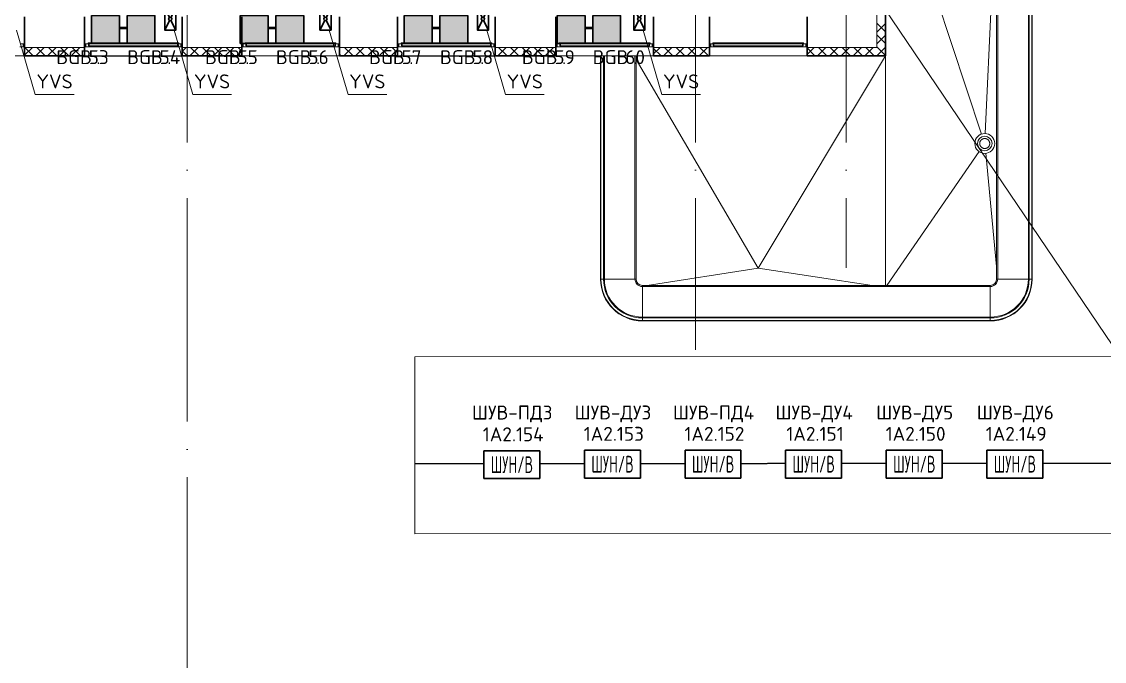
# Model space of a CAD drawing. Header units: millimetres. Extents: x -1073752 to 1436911, y -1379358 to 94781.
# Drawn here: x -1011670 to -992279, y -1106937 to -1095475 of the extents above; entities that cross this region are included whole.
import ezdxf
from ezdxf.enums import TextEntityAlignment as Align

# ---------------------------------------------------------------- set-up
doc = ezdxf.new("R2010")
doc.units = ezdxf.units.MM
doc.set_wipeout_variables(frame=1)
doc.linetypes.add('ADSK_Линия сетки', pattern=[25, 20, -2.5, 0, -2.5])
for name, color, linetype, lineweight in [('_ Окна', 7, 'Continuous', 9), ('BGB', 1, 'Continuous', 30), ('RC-Линии_связи-Адресные', 5, 'Continuous', 50), ('RC-Шкафы', 1, 'Continuous', 30), ('Крыша', 7, 'Continuous', 9), ('лс', 5, 'Continuous', 30), ('Оборудование', 7, 'Continuous', 18), ('Ограждение', 252, 'Continuous', 9), ('Окна', 7, 'Continuous', 9), ('Оси', 252, 'Continuous', 9), ('Стены внутренние', 7, 'Continuous', 18), ('Стены наружные', 7, 'Continuous', 18), ('Стены штриховка', 7, 'Continuous', 9)]:
    doc.layers.add(name, color=color, linetype=linetype, lineweight=lineweight)
doc.layers.add('RC-Таблицы', color=7, linetype='Continuous')
doc.layers.add('TEXT1', color=7, linetype='Continuous')
doc.styles.add('ICOCPEUR', font='isocpeur.ttf', dxfattribs={"height": 250})
doc.styles.add('ISOCPEUR', font='isocpeur.ttf', dxfattribs={"height": 250})
doc.styles.add('RubezhCAD', font='isocpeur.ttf')
doc.styles.get("Standard").update_dxf_attribs({"font": 'arial.ttf'})

# ---------------------------------------------------------------- blocks, each defined once
blk = doc.blocks.new('3 этаж')
at = {"layer": '_ Окна', "color": 251, "lineweight": 18, "true_color": 0x636466}
for p, q in [((289946, 17297), (290006, 17297)), ((290006, 17355), (289968, 17355)), ((290006, 17297), (290006, 17355)), ((291169, 17355), (291131, 17355)), ((291131, 17355), (291131, 17297)), ((291131, 17297), (291190, 17297)), ((291177, 17314), (291177, 17355)), ((291189, 17314), (291177, 17314)), ((291190, 17297), (291195, 17314)), ((292767, 17314), (292771, 17297)), ((292771, 17297), (292831, 17297)), ((292785, 17314), (292773, 17314)), ((292785, 17355), (292785, 17314)), ((292831, 17355), (292793, 17355)), ((292831, 17297), (292831, 17355)), ((293984, 17355), (293946, 17355)), ((293946, 17355), (293946, 17297)), ((293946, 17297), (294005, 17297)), ((293992, 17314), (293992, 17355)), ((294004, 17314), (293992, 17314)), ((294005, 17297), (294010, 17314)), ((295582, 17314), (295586, 17297)), ((295586, 17297), (295646, 17297)), ((295600, 17314), (295588, 17314)), ((295600, 17355), (295600, 17314)), ((295646, 17355), (295608, 17355)), ((295646, 17297), (295646, 17355)), ((296774, 17355), (296736, 17355)), ((296736, 17355), (296736, 17297)), ((296736, 17297), (296795, 17297)), ((296782, 17314), (296782, 17355)), ((296794, 17314), (296782, 17314)), ((296795, 17297), (296800, 17314)), ((298372, 17314), (298376, 17297)), ((298376, 17297), (298436, 17297)), ((298390, 17314), (298378, 17314)), ((298390, 17355), (298390, 17314)), ((298436, 17355), (298398, 17355)), ((298436, 17297), (298436, 17355)), ((299609, 17355), (299571, 17355)), ((299571, 17355), (299571, 17297)), ((299571, 17297), (299630, 17297)), ((299617, 17314), (299617, 17355)), ((299629, 17314), (299617, 17314)), ((299630, 17297), (299635, 17314)), ((301207, 17314), (301211, 17297)), ((301211, 17297), (301271, 17297)), ((301225, 17314), (301213, 17314)), ((301225, 17355), (301225, 17314)), ((301271, 17355), (301233, 17355)), ((301271, 17297), (301271, 17355)), ((302359, 17355), (302321, 17355)), ((302321, 17355), (302321, 17297)), ((302321, 17297), (302380, 17297)), ((302367, 17314), (302367, 17355)), ((302379, 17314), (302367, 17314)), ((302380, 17297), (302385, 17314)), ((303957, 17314), (303961, 17297)), ((303961, 17297), (304021, 17297)), ((303975, 17314), (303963, 17314)), ((303975, 17355), (303975, 17314)), ((304021, 17355), (303983, 17355)), ((304021, 17297), (304021, 17355))]:
    blk.add_line(p, q, dxfattribs=at)
at = {"layer": '_ Окна', "color": 251, "true_color": 0x636466}
for p, q in [((290031, 17355), (290006, 17355)), ((290006, 17355), (290006, 17297)), ((290006, 17297), (290031, 17297)), ((291131, 17355), (291106, 17355)), ((291106, 17297), (291131, 17297)), ((291131, 17297), (291131, 17355)), ((292856, 17355), (292831, 17355)), ((292831, 17355), (292831, 17297)), ((292831, 17297), (292856, 17297)), ((293946, 17355), (293921, 17355)), ((293921, 17297), (293946, 17297)), ((293946, 17297), (293946, 17355)), ((295671, 17355), (295646, 17355)), ((295646, 17355), (295646, 17297)), ((295646, 17297), (295671, 17297)), ((296736, 17355), (296711, 17355)), ((296711, 17297), (296736, 17297)), ((296736, 17297), (296736, 17355)), ((298461, 17355), (298436, 17355)), ((298436, 17355), (298436, 17297)), ((298436, 17297), (298461, 17297)), ((299571, 17355), (299546, 17355)), ((299546, 17297), (299571, 17297)), ((299571, 17297), (299571, 17355)), ((301296, 17355), (301271, 17355)), ((301271, 17355), (301271, 17297)), ((301271, 17297), (301296, 17297)), ((302321, 17355), (302296, 17355)), ((302296, 17297), (302321, 17297)), ((302321, 17297), (302321, 17355)), ((304046, 17355), (304021, 17355)), ((304021, 17355), (304021, 17297)), ((304021, 17297), (304046, 17297))]:
    blk.add_line(p, q, dxfattribs=at)
at = {"layer": 'Крыша', "color": 251, "true_color": 0x636466}
for p, q in [((305448, 20927), (307172, 15734)), ((307236, 15743), (307440, 20143)), ((303173, 13335), (300984, 17073)), ((305448, 17135), (303173, 13335)), ((305446, 17135), (305448, 17135)), ((305448, 17135), (305448, 17135)), ((305448, 17135), (305448, 13025)), ((307128, 15422), (305473, 13025)), ((307245, 15391), (307440, 13365)), ((307440, 13365), (307245, 15391)), ((303173, 13335), (301181, 13025)), ((305210, 13025), (303173, 13335))]:
    blk.add_line(p, q, dxfattribs=at)
at = {"layer": 'Оборудование', "color": 251, "true_color": 0x636466}
for p, q in [((307139, 15576), (307138, 15572)), ((307138, 15572), (307138, 15568)), ((307138, 15568), (307138, 15567)), ((307138, 15567), (307138, 15563)), ((307138, 15563), (307139, 15559)), ((307140, 15583), (307139, 15579)), ((307139, 15579), (307139, 15576)), ((307139, 15559), (307139, 15556)), ((307139, 15556), (307139, 15552)), ((307139, 15552), (307140, 15549)), ((307141, 15590), (307140, 15586)), ((307140, 15586), (307140, 15583)), ((307140, 15549), (307141, 15545)), ((307142, 15593), (307141, 15590)), ((307141, 15545), (307142, 15542)), ((307143, 15597), (307142, 15593)), ((307142, 15542), (307143, 15538)), ((307145, 15600), (307143, 15597)), ((307143, 15538), (307144, 15535)), ((307144, 15535), (307145, 15532)), ((307146, 15603), (307145, 15600)), ((307145, 15532), (307147, 15528)), ((307148, 15607), (307146, 15603)), ((307147, 15528), (307148, 15525)), ((307149, 15610), (307148, 15607)), ((307148, 15525), (307150, 15522)), ((307151, 15613), (307149, 15610)), ((307150, 15522), (307152, 15519)), ((307153, 15616), (307151, 15613)), ((307152, 15519), (307154, 15516)), ((307155, 15619), (307153, 15616)), ((307154, 15516), (307156, 15513)), ((307157, 15622), (307155, 15619)), ((307156, 15513), (307158, 15510)), ((307159, 15625), (307157, 15622)), ((307162, 15627), (307159, 15625)), ((307164, 15630), (307162, 15627)), ((307167, 15632), (307164, 15630)), ((307170, 15635), (307167, 15632)), ((307172, 15637), (307170, 15635)), ((307175, 15639), (307172, 15637)), ((307178, 15641), (307175, 15639)), ((307181, 15643), (307178, 15641)), ((307184, 15645), (307181, 15643)), ((307188, 15647), (307184, 15645)), ((307191, 15648), (307188, 15647)), ((307194, 15650), (307191, 15648)), ((307197, 15651), (307194, 15650)), ((307201, 15652), (307197, 15651)), ((307204, 15653), (307201, 15652)), ((307208, 15654), (307204, 15653)), ((307211, 15655), (307208, 15654)), ((307215, 15655), (307211, 15655)), ((307218, 15656), (307215, 15655)), ((307222, 15656), (307218, 15656)), ((307226, 15656), (307222, 15656)), ((307229, 15656), (307226, 15656)), ((307233, 15656), (307229, 15656)), ((307236, 15656), (307233, 15656)), ((307240, 15656), (307236, 15656)), ((307243, 15655), (307240, 15656)), ((307247, 15654), (307243, 15655)), ((307250, 15654), (307247, 15654)), ((307254, 15653), (307250, 15654)), ((307257, 15652), (307254, 15653)), ((307261, 15650), (307257, 15652)), ((307264, 15649), (307261, 15650)), ((307267, 15647), (307264, 15649)), ((307270, 15646), (307267, 15647)), ((307274, 15644), (307270, 15646)), ((307277, 15642), (307274, 15644)), ((307280, 15640), (307277, 15642)), ((307283, 15638), (307280, 15640)), ((307285, 15636), (307283, 15638)), ((307288, 15633), (307285, 15636)), ((307291, 15631), (307288, 15633)), ((307293, 15628), (307291, 15631)), ((307296, 15626), (307293, 15628)), ((307298, 15623), (307296, 15626)), ((307300, 15620), (307298, 15623)), ((307299, 15511), (307301, 15514)), ((307302, 15617), (307300, 15620)), ((307301, 15514), (307303, 15517)), ((307304, 15614), (307302, 15617)), ((307303, 15517), (307305, 15520)), ((307306, 15611), (307304, 15614)), ((307305, 15520), (307307, 15523)), ((307308, 15608), (307306, 15611)), ((307307, 15523), (307309, 15527)), ((307309, 15605), (307308, 15608)), ((307311, 15602), (307309, 15605)), ((307309, 15527), (307310, 15530)), ((307310, 15530), (307312, 15533)), ((307312, 15598), (307311, 15602)), ((307313, 15595), (307312, 15598)), ((307312, 15533), (307313, 15536)), ((307315, 15591), (307313, 15595)), ((307313, 15536), (307314, 15540)), ((307314, 15540), (307315, 15543)), ((307315, 15588), (307315, 15591)), ((307316, 15584), (307315, 15588)), ((307315, 15543), (307316, 15547)), ((307317, 15581), (307316, 15584)), ((307316, 15547), (307317, 15550)), ((307317, 15577), (307317, 15581)), ((307318, 15574), (307317, 15577)), ((307317, 15554), (307318, 15557)), ((307317, 15550), (307317, 15554)), ((307318, 15570), (307318, 15574)), ((307318, 15567), (307318, 15570)), ((307318, 15565), (307318, 15567)), ((307318, 15561), (307318, 15565)), ((307318, 15557), (307318, 15561)), ((307158, 15510), (307161, 15507)), ((307161, 15507), (307163, 15505)), ((307163, 15505), (307166, 15502)), ((307166, 15502), (307168, 15500)), ((307168, 15500), (307171, 15497)), ((307171, 15497), (307174, 15495)), ((307174, 15495), (307177, 15493)), ((307177, 15493), (307180, 15491)), ((307180, 15491), (307183, 15489)), ((307183, 15489), (307186, 15487)), ((307186, 15487), (307189, 15486)), ((307189, 15486), (307192, 15484)), ((307192, 15484), (307196, 15483)), ((307196, 15483), (307199, 15482)), ((307199, 15482), (307202, 15480)), ((307202, 15480), (307206, 15479)), ((307206, 15479), (307209, 15479)), ((307209, 15479), (307213, 15478)), ((307213, 15478), (307216, 15477)), ((307216, 15477), (307220, 15477)), ((307220, 15477), (307224, 15477)), ((307224, 15477), (307227, 15477)), ((307227, 15477), (307231, 15477)), ((307231, 15477), (307234, 15477)), ((307234, 15477), (307238, 15477)), ((307238, 15477), (307241, 15478)), ((307241, 15478), (307245, 15478)), ((307245, 15478), (307249, 15479)), ((307249, 15479), (307252, 15480)), ((307252, 15480), (307255, 15481)), ((307255, 15481), (307259, 15482)), ((307259, 15482), (307262, 15483)), ((307262, 15483), (307266, 15485)), ((307266, 15485), (307269, 15486)), ((307269, 15486), (307272, 15488)), ((307272, 15488), (307275, 15490)), ((307275, 15490), (307278, 15492)), ((307278, 15492), (307281, 15494)), ((307281, 15494), (307284, 15496)), ((307284, 15496), (307287, 15498)), ((307287, 15498), (307289, 15501)), ((307289, 15501), (307292, 15503)), ((307292, 15503), (307294, 15506)), ((307294, 15506), (307297, 15509)), ((307297, 15509), (307299, 15511))]:
    blk.add_line(p, q, dxfattribs=at)
for radius, start, end in [(178, 0, 180), (178, 180, 0), (130, 0, 180), (130, 180, 0)]:
    blk.add_arc((307228, 15567), radius, start, end, dxfattribs=at)
at = {"layer": 'Ограждение', "color": 251, "true_color": 0x636466}
for p, q in [((307440, 13137), (307440, 27939)), ((307461, 13137), (307461, 27939)), ((308009, 13137), (308009, 27939)), ((308023, 13137), (308023, 27939)), ((308070, 13137), (308070, 27939)), ((308077, 13137), (308077, 27939)), ((300347, 17135), (300347, 13137)), ((300354, 17135), (300354, 13137)), ((300401, 17135), (300401, 13137)), ((300415, 17135), (300415, 13137)), ((300963, 17135), (300963, 13137)), ((300984, 17135), (300984, 13137)), ((300354, 13137), (300347, 13137)), ((300401, 13137), (300354, 13137)), ((300415, 13137), (300401, 13137)), ((300963, 13137), (300415, 13137)), ((300984, 13137), (300963, 13137)), ((301096, 13025), (307328, 13025)), ((301096, 13025), (301096, 13004)), ((301096, 13004), (307328, 13004)), ((301096, 13004), (301096, 12456)), ((307328, 13025), (307328, 13004)), ((307328, 13004), (307328, 12456)), ((307440, 13137), (307461, 13137)), ((307461, 13137), (308009, 13137)), ((308009, 13137), (308023, 13137)), ((308023, 13137), (308070, 13137)), ((308070, 13137), (308077, 13137)), ((301096, 12456), (307328, 12456)), ((301096, 12456), (301096, 12442)), ((301096, 12442), (307328, 12442)), ((301096, 12442), (301096, 12394)), ((307328, 12456), (307328, 12442)), ((307328, 12442), (307328, 12394)), ((301096, 12394), (307328, 12394)), ((301096, 12394), (301096, 12388)), ((301096, 12388), (307328, 12388)), ((307328, 12394), (307328, 12388))]:
    blk.add_line(p, q, dxfattribs=at)
for centre, radius, start, end in [((301096, 13137), 749, 180, 270), ((301096, 13137), 742, 180, 270), ((301096, 13137), 695, 180, 270), ((301096, 13137), 681, 180, 270), ((301096, 13137), 133, 180, 270), ((301096, 13137), 112, 180, 270), ((307328, 13137), 133, 270, 0), ((307328, 13137), 681, 270, 0), ((307328, 13137), 695, 270, 0), ((307328, 13137), 742, 270, 0), ((307328, 13137), 749, 270, 0), ((307328, 13137), 112, 270, 0)]:
    blk.add_arc(centre, radius, start, end, dxfattribs=at)
at = {"layer": 'Окна', "color": 251, "true_color": 0x636466}
for p, q in [((291169, 17372), (292793, 17372)), ((291169, 17355), (291169, 17372)), ((292793, 17355), (291169, 17355)), ((291189, 17314), (291189, 17355)), ((292773, 17314), (291189, 17314)), ((291190, 17297), (292771, 17297)), ((292773, 17355), (292773, 17314)), ((292793, 17372), (292793, 17355)), ((293984, 17372), (295608, 17372)), ((293984, 17355), (293984, 17372)), ((295608, 17355), (293984, 17355)), ((294004, 17314), (294004, 17355)), ((295588, 17314), (294004, 17314)), ((294005, 17297), (295586, 17297)), ((295588, 17355), (295588, 17314)), ((295608, 17372), (295608, 17355)), ((296774, 17372), (298398, 17372)), ((296774, 17355), (296774, 17372)), ((298398, 17355), (296774, 17355)), ((296794, 17314), (296794, 17355)), ((298378, 17314), (296794, 17314)), ((296795, 17297), (298376, 17297)), ((298378, 17355), (298378, 17314)), ((298398, 17372), (298398, 17355)), ((299609, 17372), (301233, 17372)), ((299609, 17355), (299609, 17372)), ((301233, 17355), (299609, 17355)), ((299629, 17314), (299629, 17355)), ((301213, 17314), (299629, 17314)), ((299630, 17297), (301211, 17297)), ((301213, 17355), (301213, 17314)), ((301233, 17372), (301233, 17355)), ((302359, 17372), (303983, 17372)), ((302359, 17355), (302359, 17372)), ((303983, 17355), (302359, 17355)), ((302379, 17314), (302379, 17355)), ((303963, 17314), (302379, 17314)), ((302380, 17297), (303961, 17297)), ((303963, 17355), (303963, 17314)), ((303983, 17372), (303983, 17355))]:
    blk.add_line(p, q, dxfattribs=at)
at = {"layer": 'Оси', "color": 251, "linetype": 'ADSK_Линия сетки', "ltscale": 200, "true_color": 0x636466}
for p, q in [((292946, 34587), (292946, -31390)), ((302046, 34587), (302046, 11871)), ((304746, 34587), (304746, 13337))]:
    blk.add_line(p, q, dxfattribs=at)
at = {"layer": 'Стены внутренние', "color": 251, "lineweight": 30, "true_color": 0x636466}
for p, q in [((305448, 17135), (305448, 29939)), ((290031, 17837), (290031, 17287)), ((291106, 17837), (291106, 17287)), ((292856, 17837), (292856, 17287)), ((293921, 17837), (293921, 17287)), ((295671, 17837), (295671, 17287)), ((296711, 17837), (296711, 17287)), ((298461, 17837), (298461, 17287)), ((299546, 17837), (299546, 17287)), ((301296, 17837), (301296, 17287)), ((302296, 17837), (302296, 17287)), ((304046, 17837), (304046, 17287)), ((290031, 17287), (290031, 17135)), ((291106, 17287), (291106, 17135)), ((292856, 17287), (292856, 17135)), ((293921, 17287), (293921, 17135)), ((295671, 17287), (295671, 17135)), ((296711, 17287), (296711, 17135)), ((298461, 17287), (298461, 17135)), ((299546, 17287), (299546, 17135)), ((301296, 17287), (301296, 17135)), ((302296, 17287), (302296, 17135)), ((304046, 17287), (304046, 17135)), ((290031, 17135), (291106, 17135)), ((293921, 17135), (292856, 17135)), ((295671, 17135), (296711, 17135)), ((298461, 17135), (299546, 17135)), ((301296, 17135), (302296, 17135)), ((305448, 17135), (304046, 17135))]:
    blk.add_line(p, q, dxfattribs=at)
at = {"layer": 'Стены внутренние', "color": 251, "true_color": 0x636466}
for p, q in [((305296, 17287), (305296, 29787)), ((290031, 17287), (291106, 17287)), ((291106, 17287), (290031, 17287)), ((292856, 17287), (293921, 17287)), ((293921, 17287), (292856, 17287)), ((295671, 17287), (296711, 17287)), ((296711, 17287), (295671, 17287)), ((298461, 17287), (299546, 17287)), ((299546, 17287), (298461, 17287)), ((301296, 17287), (302296, 17287)), ((302296, 17287), (301296, 17287)), ((304046, 17287), (305296, 17287)), ((304746, 17287), (304046, 17287)), ((290031, 17135), (288281, 17135)), ((292856, 17135), (291106, 17135)), ((295671, 17135), (293921, 17135)), ((298461, 17135), (296711, 17135)), ((301296, 17135), (299546, 17135)), ((304046, 17135), (302296, 17135))]:
    blk.add_line(p, q, dxfattribs=at)
at = {"layer": 'Стены внутренние', "color": 251, "linetype": 'Continuous', "lineweight": 9, "true_color": 0x636466}
for p, q in [((305446, 17575), (305296, 17725)), ((305296, 17562), (305446, 17712)), ((305446, 17363), (305296, 17513)), ((305296, 17350), (305446, 17500)), ((305448, 17548), (305446, 17551)), ((290033, 17149), (290171, 17287)), ((290187, 17137), (290037, 17287)), ((290233, 17137), (290383, 17287)), ((290399, 17137), (290249, 17287)), ((290445, 17137), (290595, 17287)), ((290611, 17137), (290461, 17287)), ((290657, 17137), (290807, 17287)), ((290823, 17137), (290673, 17287)), ((290869, 17137), (291019, 17287)), ((291035, 17137), (290885, 17287)), ((291106, 17278), (291097, 17287)), ((292856, 17214), (292928, 17287)), ((292991, 17137), (293141, 17287)), ((293156, 17137), (293006, 17287)), ((293203, 17137), (293353, 17287)), ((293369, 17137), (293219, 17287)), ((293415, 17137), (293565, 17287)), ((293581, 17137), (293431, 17287)), ((293627, 17137), (293777, 17287)), ((293793, 17137), (293643, 17287)), ((293921, 17221), (293855, 17287)), ((295671, 17271), (295686, 17287)), ((295748, 17137), (295898, 17287)), ((295914, 17137), (295764, 17287)), ((295960, 17137), (296110, 17287)), ((296126, 17137), (295976, 17287)), ((296173, 17137), (296323, 17287)), ((296338, 17137), (296188, 17287)), ((296385, 17137), (296535, 17287)), ((296550, 17137), (296400, 17287)), ((296709, 17190), (296613, 17287)), ((298506, 17137), (298656, 17287)), ((298672, 17137), (298522, 17287)), ((298718, 17137), (298868, 17287)), ((298884, 17137), (298734, 17287)), ((298930, 17137), (299080, 17287)), ((299096, 17137), (298946, 17287)), ((299142, 17137), (299292, 17287)), ((299308, 17137), (299158, 17287)), ((299355, 17137), (299505, 17287)), ((299520, 17137), (299370, 17287)), ((301430, 17137), (301296, 17270)), ((301298, 17171), (301414, 17287)), ((301476, 17137), (301626, 17287)), ((301642, 17137), (301492, 17287)), ((301688, 17137), (301838, 17287)), ((301854, 17137), (301704, 17287)), ((301900, 17137), (302050, 17287)), ((302066, 17137), (301916, 17287)), ((302112, 17137), (302262, 17287)), ((302278, 17137), (302128, 17287)), ((304187, 17137), (304046, 17278)), ((304048, 17163), (304171, 17287)), ((304234, 17137), (304384, 17287)), ((304399, 17137), (304249, 17287)), ((304446, 17137), (304596, 17287)), ((304611, 17137), (304461, 17287)), ((304658, 17137), (304808, 17287)), ((304824, 17137), (304674, 17287)), ((304870, 17137), (305020, 17287)), ((305036, 17137), (304886, 17287)), ((305082, 17137), (305232, 17287)), ((305248, 17137), (305098, 17287)), ((305446, 17151), (305296, 17301)), ((305296, 17138), (305446, 17288)), ((305446, 17411), (305448, 17411)), ((305448, 17289), (305446, 17285)), ((290109, 17137), (290107, 17135)), ((290318, 17135), (290317, 17137)), ((291081, 17137), (291104, 17159)), ((292944, 17137), (292856, 17225)), ((292858, 17205), (292856, 17209)), ((292924, 17137), (292923, 17135)), ((293133, 17135), (293132, 17137)), ((293839, 17137), (293921, 17218)), ((295671, 17208), (295673, 17208)), ((295702, 17137), (295673, 17166)), ((296597, 17137), (296711, 17251)), ((299468, 17135), (299467, 17137)), ((304539, 17137), (304537, 17135)), ((304748, 17135), (304747, 17137)), ((305294, 17137), (305296, 17138)), ((305446, 17208), (305448, 17208))]:
    blk.add_line(p, q, dxfattribs=at)
at = {"layer": 'Стены наружные', "color": 251, "true_color": 0x636466}
for p, q in [((290031, 17130), (290031, 17135)), ((290566, 17130), (290031, 17130)), ((290566, 17129), (290031, 17129)), ((290566, 17130), (290566, 17135)), ((290585, 17130), (290585, 17135)), ((293391, 17130), (290585, 17130)), ((293391, 17134), (293921, 17134)), ((293391, 17129), (293391, 17134)), ((293921, 17129), (293391, 17129)), ((293921, 17134), (293921, 17129)), ((296191, 17135), (296191, 17130)), ((299003, 17130), (296191, 17130)), ((296206, 17130), (296206, 17135)), ((296711, 17135), (296711, 17130)), ((298461, 17130), (298461, 17135)), ((299003, 17130), (299003, 17135)), ((301771, 17134), (302296, 17134)), ((301771, 17129), (301771, 17134)), ((302296, 17129), (301771, 17129)), ((302296, 17134), (302296, 17129))]:
    blk.add_line(p, q, dxfattribs=at)
at = {"layer": 'Стены штриховка', "color": 251, "true_color": 0x636466}
for p, q in [((305446, 17135), (305446, 29939)), ((305296, 17287), (304746, 17287)), ((290033, 17211), (290031, 17211)), ((290033, 17137), (290033, 17211)), ((291104, 17137), (290033, 17137)), ((291104, 17211), (291104, 17137)), ((291106, 17211), (291104, 17211)), ((292858, 17211), (292856, 17211)), ((292858, 17137), (292858, 17211)), ((293919, 17137), (292858, 17137)), ((293919, 17211), (293919, 17137)), ((293921, 17211), (293919, 17211)), ((295673, 17211), (295671, 17211)), ((295673, 17137), (295673, 17211)), ((296709, 17137), (295673, 17137)), ((296709, 17211), (296709, 17137)), ((296711, 17211), (296709, 17211)), ((298463, 17211), (298461, 17211)), ((298463, 17137), (298463, 17211)), ((299544, 17137), (298463, 17137)), ((299544, 17211), (299544, 17137)), ((299546, 17211), (299544, 17211)), ((301298, 17211), (301296, 17211)), ((301298, 17137), (301298, 17211)), ((302294, 17137), (301298, 17137)), ((302294, 17211), (302294, 17137)), ((302296, 17211), (302294, 17211)), ((304048, 17211), (304046, 17211)), ((304048, 17137), (304048, 17211)), ((305448, 17137), (304048, 17137))]:
    blk.add_line(p, q, dxfattribs=at)
blk = doc.blocks.new('*U2707')
at = {"layer": 'BGB'}
h = blk.add_hatch(color=256, dxfattribs=at)
h.paths.add_polyline_path([(250, -250), (250, 250), (-250, 250), (-250, -250)])
h.paths.add_polyline_path([(-217, -75), (-217, 75), (217, 75), (217, -75)], flags=16)
at = {"layer": 'BGB', "true_color": 0xffffff}
blk.add_hatch(color=7, dxfattribs=at).paths.add_polyline_path([(217, -75), (217, 75), (-217, 75), (-217, -75)])
at = {"layer": 'BGB'}
blk.add_lwpolyline([(-250, 250), (-250, -250), (250, -250), (250, 250)], close=True, dxfattribs=at)
at = {"layer": 'TEXT1', "style": 'RubezhCAD'}
for s, p in [('BGB', (-880, -620)), ('.', (-161, -620))]:
    blk.add_text(s, height=250, dxfattribs=at).set_placement(p)
blk.add_attdef('PPK', text='', height=250, dxfattribs=at).set_placement((-890, -620), align=Align.RIGHT)
for tag, p in [('SHL', (-299, -620)), ('N', (-118, -620))]:
    blk.add_attdef(tag, p, '', height=250, dxfattribs=at)
blk = doc.blocks.new('*U2708')
at = {"layer": 'BGB'}
h = blk.add_hatch(color=256, dxfattribs=at)
h.paths.add_polyline_path([(250, -250), (250, 250), (-250, 250), (-250, -250)])
h.paths.add_polyline_path([(-217, -75), (-217, 75), (217, 75), (217, -75)], flags=16)
at = {"layer": 'BGB', "true_color": 0xffffff}
blk.add_hatch(color=7, dxfattribs=at).paths.add_polyline_path([(217, -75), (217, 75), (-217, 75), (-217, -75)])
at = {"layer": 'BGB'}
blk.add_lwpolyline([(-250, 250), (-250, -250), (250, -250), (250, 250)], close=True, dxfattribs=at)
at = {"layer": 'TEXT1', "style": 'RubezhCAD'}
for s, p in [('BGB', (-248, -620)), ('.', (471, -620))]:
    blk.add_text(s, height=250, dxfattribs=at).set_placement(p)
blk.add_attdef('PPK', text='', height=250, dxfattribs=at).set_placement((-258, -620), align=Align.RIGHT)
for tag, p in [('SHL', (334, -620)), ('N', (514, -620))]:
    blk.add_attdef(tag, p, '', height=250, dxfattribs=at)
blk = doc.blocks.new('*U2709')
at = {"layer": 'BGB'}
h = blk.add_hatch(color=256, dxfattribs=at)
h.paths.add_polyline_path([(250, -250), (250, 250), (-250, 250), (-250, -250)])
h.paths.add_polyline_path([(-217, -75), (-217, 75), (217, 75), (217, -75)], flags=16)
at = {"layer": 'BGB', "true_color": 0xffffff}
blk.add_hatch(color=7, dxfattribs=at).paths.add_polyline_path([(217, -75), (217, 75), (-217, 75), (-217, -75)])
at = {"layer": 'BGB'}
blk.add_lwpolyline([(-250, 250), (-250, -250), (250, -250), (250, 250)], close=True, dxfattribs=at)
at = {"layer": 'TEXT1', "style": 'RubezhCAD'}
for s, p in [('BGB', (-880, -620)), ('.', (-161, -620))]:
    blk.add_text(s, height=250, dxfattribs=at).set_placement(p)
blk.add_attdef('PPK', text='', height=250, dxfattribs=at).set_placement((-890, -620), align=Align.RIGHT)
for tag, p in [('SHL', (-299, -620)), ('N', (-118, -620))]:
    blk.add_attdef(tag, p, '', height=250, dxfattribs=at)
blk = doc.blocks.new('*U2722')
at = {"layer": 'BGB'}
h = blk.add_hatch(color=256, dxfattribs=at)
h.paths.add_polyline_path([(250, -250), (250, 250), (-250, 250), (-250, -250)])
h.paths.add_polyline_path([(-217, -75), (-217, 75), (217, 75), (217, -75)], flags=16)
at = {"layer": 'BGB', "true_color": 0xffffff}
blk.add_hatch(color=7, dxfattribs=at).paths.add_polyline_path([(217, -75), (217, 75), (-217, 75), (-217, -75)])
at = {"layer": 'BGB'}
blk.add_lwpolyline([(-250, 250), (-250, -250), (250, -250), (250, 250)], close=True, dxfattribs=at)
at = {"layer": 'TEXT1', "style": 'RubezhCAD'}
for s, p in [('BGB', (-248, -620)), ('.', (471, -620))]:
    blk.add_text(s, height=250, dxfattribs=at).set_placement(p)
blk.add_attdef('PPK', text='', height=250, dxfattribs=at).set_placement((-258, -620), align=Align.RIGHT)
for tag, p in [('SHL', (334, -620)), ('N', (514, -620))]:
    blk.add_attdef(tag, p, '', height=250, dxfattribs=at)
blk = doc.blocks.new('*U2723')
at = {"layer": 'BGB'}
h = blk.add_hatch(color=256, dxfattribs=at)
h.paths.add_polyline_path([(250, -250), (250, 250), (-250, 250), (-250, -250)])
h.paths.add_polyline_path([(-217, -75), (-217, 75), (217, 75), (217, -75)], flags=16)
at = {"layer": 'BGB', "true_color": 0xffffff}
blk.add_hatch(color=7, dxfattribs=at).paths.add_polyline_path([(217, -75), (217, 75), (-217, 75), (-217, -75)])
at = {"layer": 'BGB'}
blk.add_lwpolyline([(-250, 250), (-250, -250), (250, -250), (250, 250)], close=True, dxfattribs=at)
at = {"layer": 'TEXT1', "style": 'RubezhCAD'}
for s, p in [('BGB', (-880, -620)), ('.', (-161, -620))]:
    blk.add_text(s, height=250, dxfattribs=at).set_placement(p)
blk.add_attdef('PPK', text='', height=250, dxfattribs=at).set_placement((-890, -620), align=Align.RIGHT)
for tag, p in [('SHL', (-299, -620)), ('N', (-118, -620))]:
    blk.add_attdef(tag, p, '', height=250, dxfattribs=at)
blk = doc.blocks.new('*U2724')
at = {"layer": 'BGB'}
h = blk.add_hatch(color=256, dxfattribs=at)
h.paths.add_polyline_path([(250, -250), (250, 250), (-250, 250), (-250, -250)])
h.paths.add_polyline_path([(-217, -75), (-217, 75), (217, 75), (217, -75)], flags=16)
at = {"layer": 'BGB', "true_color": 0xffffff}
blk.add_hatch(color=7, dxfattribs=at).paths.add_polyline_path([(217, -75), (217, 75), (-217, 75), (-217, -75)])
at = {"layer": 'BGB'}
blk.add_lwpolyline([(-250, 250), (-250, -250), (250, -250), (250, 250)], close=True, dxfattribs=at)
at = {"layer": 'TEXT1', "style": 'RubezhCAD'}
for s, p in [('BGB', (-248, -620)), ('.', (471, -620))]:
    blk.add_text(s, height=250, dxfattribs=at).set_placement(p)
blk.add_attdef('PPK', text='', height=250, dxfattribs=at).set_placement((-258, -620), align=Align.RIGHT)
for tag, p in [('SHL', (334, -620)), ('N', (514, -620))]:
    blk.add_attdef(tag, p, '', height=250, dxfattribs=at)
blk = doc.blocks.new('*U2725')
at = {"layer": 'BGB'}
h = blk.add_hatch(color=256, dxfattribs=at)
h.paths.add_polyline_path([(250, -250), (250, 250), (-250, 250), (-250, -250)])
h.paths.add_polyline_path([(-217, -75), (-217, 75), (217, 75), (217, -75)], flags=16)
at = {"layer": 'BGB', "true_color": 0xffffff}
blk.add_hatch(color=7, dxfattribs=at).paths.add_polyline_path([(217, -75), (217, 75), (-217, 75), (-217, -75)])
at = {"layer": 'BGB'}
blk.add_lwpolyline([(-250, 250), (-250, -250), (250, -250), (250, 250)], close=True, dxfattribs=at)
at = {"layer": 'TEXT1', "style": 'RubezhCAD'}
for s, p in [('BGB', (-880, -620)), ('.', (-161, -620))]:
    blk.add_text(s, height=250, dxfattribs=at).set_placement(p)
blk.add_attdef('PPK', text='', height=250, dxfattribs=at).set_placement((-890, -620), align=Align.RIGHT)
for tag, p in [('SHL', (-299, -620)), ('N', (-118, -620))]:
    blk.add_attdef(tag, p, '', height=250, dxfattribs=at)
blk = doc.blocks.new('*U2726')
at = {"layer": 'BGB'}
h = blk.add_hatch(color=256, dxfattribs=at)
h.paths.add_polyline_path([(250, -250), (250, 250), (-250, 250), (-250, -250)])
h.paths.add_polyline_path([(-217, -75), (-217, 75), (217, 75), (217, -75)], flags=16)
at = {"layer": 'BGB', "true_color": 0xffffff}
blk.add_hatch(color=7, dxfattribs=at).paths.add_polyline_path([(217, -75), (217, 75), (-217, 75), (-217, -75)])
at = {"layer": 'BGB'}
blk.add_lwpolyline([(-250, 250), (-250, -250), (250, -250), (250, 250)], close=True, dxfattribs=at)
at = {"layer": 'TEXT1', "style": 'RubezhCAD'}
for s, p in [('BGB', (-248, -620)), ('.', (471, -620))]:
    blk.add_text(s, height=250, dxfattribs=at).set_placement(p)
blk.add_attdef('PPK', text='', height=250, dxfattribs=at).set_placement((-258, -620), align=Align.RIGHT)
for tag, p in [('SHL', (334, -620)), ('N', (514, -620))]:
    blk.add_attdef(tag, p, '', height=250, dxfattribs=at)
blk = doc.blocks.new('A$C73BA6E17')
at = {"color": 5, "lineweight": 30}
for points in [[(0, 200), (400, 200), (400, 0), (0, 0), (0, 200)], [(0, 200), (173, 113)], [(400, 200), (227, 113)], [(173, 87), (0, 0)], [(227, 87), (400, 0)]]:
    blk.add_lwpolyline(points, dxfattribs=at)
blk.add_circle((200, 100), 30, dxfattribs=at)
blk = doc.blocks.new('RC-UGO-SHUNV-01')
at = {"layer": 'RC-Шкафы'}
blk.add_point((0, 0), dxfattribs=at)
blk.add_wipeout([(5.01, -2.5), (5.01, 2.5), (-5.01, 2.5), (-5.01, -2.5)]).dxf.layer = 'RC-Шкафы'
blk.add_wipeout([(-5.01, -2.5), (-5.01, 2.5), (5.01, 2.5), (5.01, -2.5)]).dxf.layer = 'RC-Шкафы'
for p, q in [((-5.01, 2.5), (5.01, 2.5)), ((-5.01, -2.5), (-5.01, 2.5)), ((5.01, 2.5), (5.01, -2.5)), ((5.01, -2.5), (-5.01, -2.5))]:
    blk.add_line(p, q, dxfattribs=at)
blk.add_lwpolyline([(-5.01, 2.5), (-5, 2.5)], dxfattribs=at)
blk.add_lwpolyline([(-5.01, 2.5), (-5, 2.5)], dxfattribs=at)
at = {"layer": 'RC-Шкафы', "ltscale": 100, "style": 'ISOCPEUR', "width": 0.6}
blk.add_text('ШУН/В', height=3, dxfattribs=at).set_placement((0, 0), align=Align.MIDDLE)
at = {"layer": 'RC-Шкафы'}
blk.add_attdef('PSTN', text='', height=2.5, dxfattribs=at).set_placement((6.17, 2.53), align=Align.BOTTOM_CENTER)

msp = doc.modelspace()

# ---------------------------------------------------------------- linework, layer by layer
at = {"layer": 'RC-Линии_связи-Адресные', "color": 3, "ltscale": 2}
for p, q in [((-1009919.8, -1095584.3), (-1009782.6, -1095584.3)), ((-1007255.2, -1095584.3), (-1007118, -1095584.3)), ((-1004317.4, -1095584.3), (-1004180.2, -1095584.3)), ((-1001580.5, -1095584.3), (-1001443.3, -1095584.3))]:
    msp.add_line(p, q, dxfattribs=at)
at = {"layer": 'лс', "color": 0, "lineweight": 20}
msp.add_line((-997151.6, -1093856.7), (-992004, -1101468), dxfattribs=at)
at = {"layer": 'лс'}
msp.add_line((-992004, -1103386.5), (-1004631.2, -1103397.2), dxfattribs=at)
at = {"layer": 'лс', "color": 0, "lineweight": 20}
for points in [[(-1010731.8, -1096782.6), (-1011425.5, -1096782.6), (-1011761.3, -1095626.3)], [(-1007910.4, -1096782.6), (-1008604.1, -1096782.6), (-1008940, -1095626.3)], [(-1005130.4, -1096782.6), (-1005824.1, -1096782.6), (-1006160, -1095626.3)], [(-1002310.4, -1096782.6), (-1003004.1, -1096782.6), (-1003340, -1095626.3)], [(-999510.4, -1096782.6), (-1000204.1, -1096782.6), (-1000540, -1095626.3)]]:
    msp.add_lwpolyline(points, dxfattribs=at)
msp.add_lwpolyline([(-1004631.2, -1101478.7), (-992004, -1101468), (-992004, -1104638.4), (-1004631.2, -1104649)], close=True, dxfattribs=at)

# ---------------------------------------------------------------- block references
msp.add_blockref('3 этаж', (-1301649.5, -1113224.3))
at = {"rotation": 270}
for p in [(-1009108.7, -1095226.3), (-1006328.7, -1095226.3), (-1003508.7, -1095226.3), (-1000708.7, -1095226.3)]:
    msp.add_blockref('A$C73BA6E17', p, dxfattribs=at)
at = {"layer": 'BGB'}
ref = msp.add_blockref('*U2707', (-1010169.8, -1095615.8), dxfattribs=at)
ref.add_attrib('SHL', '53', (-1010468.4, -1096235.8), dxfattribs={"layer": 'TEXT1', "height": 250, "style": 'RubezhCAD'})
ref = msp.add_blockref('*U2708', (-1009532.6, -1095615.8), dxfattribs=at)
ref.add_attrib('SHL', '54', (-1009199, -1096235.8), dxfattribs={"layer": 'TEXT1', "height": 250, "style": 'RubezhCAD'})
ref = msp.add_blockref('*U2709', (-1007505.2, -1095615.8), dxfattribs=at)
ref.add_attrib('SHL', '55', (-1007803.7, -1096235.8), dxfattribs={"layer": 'TEXT1', "height": 250, "style": 'RubezhCAD'})
ref = msp.add_blockref('*U2722', (-1006868, -1095615.8), dxfattribs=at)
ref.add_attrib('SHL', '56', (-1006534.4, -1096235.8), dxfattribs={"layer": 'TEXT1', "height": 250, "style": 'RubezhCAD'})
ref = msp.add_blockref('*U2723', (-1004567.4, -1095615.8), dxfattribs=at)
ref.add_attrib('SHL', '57', (-1004866, -1096235.8), dxfattribs={"layer": 'TEXT1', "height": 250, "style": 'RubezhCAD'})
ref = msp.add_blockref('*U2724', (-1003930.2, -1095615.8), dxfattribs=at)
ref.add_attrib('SHL', '58', (-1003596.6, -1096235.8), dxfattribs={"layer": 'TEXT1', "height": 250, "style": 'RubezhCAD'})
ref = msp.add_blockref('*U2725', (-1001830.5, -1095615.8), dxfattribs=at)
ref.add_attrib('SHL', '59', (-1002129, -1096235.8), dxfattribs={"layer": 'TEXT1', "height": 250, "style": 'RubezhCAD'})
ref = msp.add_blockref('*U2726', (-1001193.3, -1095615.8), dxfattribs=at)
ref.add_attrib('SHL', '60', (-1000859.7, -1096235.8), dxfattribs={"layer": 'TEXT1', "height": 250, "style": 'RubezhCAD'})

# ---------------------------------------------------------------- texts
at = {"layer": 'RC-Линии_связи-Адресные', "color": 0, "linetype": 'Continuous', "lineweight": 40, "ltscale": 15, "char_height": 250, "attachment_point": 2, "style": 'ICOCPEUR'}
for s, insert, width in [('ШУВ-ПД3', (-1002884.7, -1102353.2), 2971.683), ('ШУВ-ДУ3', (-1001080.7, -1102353), 2971.683), ('ШУВ-ПД4', (-999279, -1102353), 2971.683), ('ШУВ-ДУ4', (-997477.4, -1102353), 2971.683), ('ШУВ-ДУ5', (-995675.7, -1102353), 2971.683), ('ШУВ-ДУ6', (-993874, -1102353), 2971.683), ('1А2.154', (-1002866.4, -1102744.1, 160), 1500), ('1А2.153', (-1001064.8, -1102735.3, 160), 1500), ('1А2.152', (-999263.1, -1102735.3, 160), 1500), ('1А2.151', (-997461.4, -1102735.3, 160), 1500), ('1А2.150', (-995659.8, -1102735.3, 160), 1500), ('1А2.149', (-993858.1, -1102735.3, 160), 1500)]:
    msp.add_mtext(s, dxfattribs=dict(at, insert=insert, width=width))
at = {"layer": 'RC-Таблицы', "linetype": 'Continuous', "lineweight": 40, "char_height": 250, "width": 2400, "attachment_point": 5, "style": 'RubezhCAD'}
for insert in [(-1011080.9, -1096545.2), (-1008259.6, -1096545.2), (-1005479.6, -1096545.2), (-1002659.6, -1096545.2), (-999859.6, -1096545.2)]:
    msp.add_mtext('YVS', dxfattribs=dict(at, insert=insert))

# ---------------------------------------------------------------- next in the draw order: block references
at = {"layer": 'RC-Шкафы', "color": 4, "linetype": 'Continuous', "lineweight": 40, "ltscale": 15, "xscale": 100, "yscale": 100, "zscale": 100}
for p in [(-1002891.4, -1103411.9), (-1001089.7, -1103403.1), (-999288.1, -1103403.1), (-997486.4, -1103403.1), (-995684.7, -1103403.1), (-993883.1, -1103403.1)]:
    msp.add_blockref('RC-UGO-SHUNV-01', p, dxfattribs=at)

doc.saveas('drawing.dxf')
